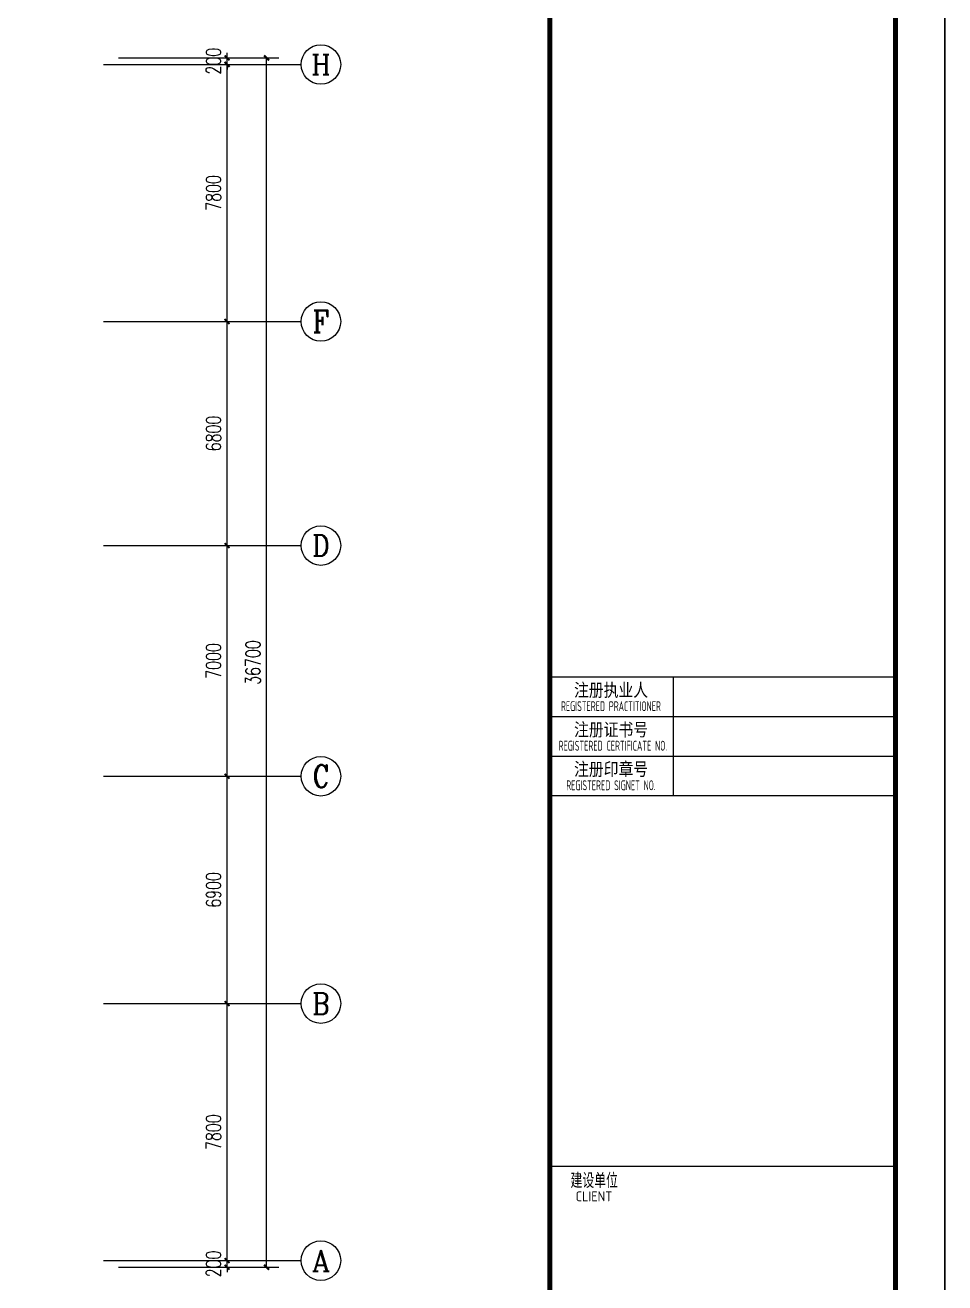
# Model space of a CAD drawing. Extents: x 1398449 to 2142961, y 256969 to 1032940.
# Drawn here: x 1660008 to 1687939, y 561084 to 599251 of the extents above; entities that cross this region are included whole.
import ezdxf
from ezdxf.enums import TextEntityAlignment as Align

# ---------------------------------------------------------------- set-up
doc = ezdxf.new("R2010")
doc.units = 0
doc.header["$LTSCALE"] = 1500
doc.header["$PDSIZE"] = 50
for name, color, linetype in [('1-建筑底图', 8, 'Continuous'), ('AXIS_TEXT', 7, 'Continuous'), ('BTTK', 7, 'Continuous'), ('PUB_TITLE', 4, 'Continuous'), ('党校-主楼（一期）参照$0$PUB_TITLE', 7, 'Continuous')]:
    doc.layers.add(name, color=color, linetype=linetype)
doc.layers.add('yichutu', color=7, linetype='Continuous', true_color=0xffffff, plot=False)
doc.styles.add('_TCH_AXIS', font='COMPLEX', dxfattribs={"bigfont": 'GBCBIG'})
doc.styles.add('_TCH_DIM_T3', font='SIMPLEX', dxfattribs={"width": 0.705882, "bigfont": 'GBCBIG'})
doc.styles.add('COMPLEX', font='COMPLEX')
doc.styles.add('HZ(TK)', font='geniso.shx', dxfattribs={"width": 0.9, "bigfont": 'hztxt.shx'})
doc.styles.get("Standard").update_dxf_attribs({"font": 'gbeitc.shx', "bigfont": 'gbcbig.shx'})
doc.linetypes.add('JIEDI', pattern='A,1.25,-0.25,0.25,-0.25,0.625,["/",Standard,S=0.6,R=0,X=0,Y=-0.3],0.625,-0.25,0.25,-0.25', length=4)
doc.dimstyles.new('_TCH_ARCH&&150', dxfattribs={"dimtxt": 446.25, "dimasz": 150, "dimexe": 375, "dimexo": 450, "dimgap": 189.375, "dimtad": 1, "dimdec": 0, "dimzin": 0, "dimdsep": 46, "dimtxsty": '_TCH_DIM_T3', "dimblk": 'ARCHTICK', "dimcen": 0.09, "dimclrt": 7, "dimazin": 2, "dimtfac": 1, "dimtdec": 0, "dimtix": 1, "dimtmove": 2, "dimatfit": 3, "dimfxl": 1, "dimtolj": 1, "dimtzin": 0, "dimarcsym": 0})

# ---------------------------------------------------------------- blocks, each defined once
blk = doc.blocks.new('_ArchTick')
at = {"color": 0, "linetype": 'ByBlock', "const_width": 0.4}
blk.add_lwpolyline([(-0.5, -0.5), (0.5, 0.5)], dxfattribs=at)
blk = doc.blocks.new('*D393')
at = {"layer": '1-建筑底图', "color": 0, "lineweight": -2, "transparency": 16777216}
for p, q in [((143750, 100), (147425, 100)), ((147050, 100), (147050, 250)), ((147050, -100), (147050, 100)), ((143750, -100), (147425, -100)), ((147050, -100), (147050, -250))]:
    blk.add_line(p, q, dxfattribs=at)
at = {"layer": 'Defpoints', "color": 0}
for p in [(143300, 100), (147050, 100), (143300, -100)]:
    blk.add_point(p, dxfattribs=at)
at = {"layer": '1-建筑底图', "color": 0, "lineweight": -2, "transparency": 16777216, "xscale": 150, "yscale": 150, "zscale": 150}
for p, rotation in [((147050, 100), 270), ((147050, -100), 90)]:
    blk.add_blockref('_ArchTick', p, dxfattribs=dict(at, rotation=rotation))
at = {"layer": '1-建筑底图', "color": 7, "transparency": 16777216, "insert": (146637, 0), "char_height": 446.2, "attachment_point": 5, "rotation": 90, "style": '_TCH_DIM_T3'}
blk.add_mtext('\\A1;200', dxfattribs=at)
blk = doc.blocks.new('*D394')
at = {"layer": '1-建筑底图', "color": 0, "lineweight": -2, "transparency": 16777216}
for p, q in [((143750, 7900), (147425, 7900)), ((147050, 100), (147050, 7900)), ((143750, 100), (147425, 100))]:
    blk.add_line(p, q, dxfattribs=at)
at = {"layer": 'Defpoints', "color": 0}
for p in [(143300, 7900), (147050, 7900), (143300, 100)]:
    blk.add_point(p, dxfattribs=at)
at = {"layer": '1-建筑底图', "color": 0, "lineweight": -2, "transparency": 16777216, "xscale": 150, "yscale": 150, "zscale": 150}
for p, rotation in [((147050, 7900), 90), ((147050, 100), 270)]:
    blk.add_blockref('_ArchTick', p, dxfattribs=dict(at, rotation=rotation))
at = {"layer": '1-建筑底图', "color": 7, "transparency": 16777216, "insert": (146637, 4000), "char_height": 446.2, "attachment_point": 5, "rotation": 90, "style": '_TCH_DIM_T3'}
blk.add_mtext('\\A1;7800', dxfattribs=at)
blk = doc.blocks.new('*D395')
at = {"layer": '1-建筑底图', "color": 0, "lineweight": -2, "transparency": 16777216}
for p, q in [((143750, 14800), (147425, 14800)), ((147050, 7900), (147050, 14800)), ((143750, 7900), (147425, 7900))]:
    blk.add_line(p, q, dxfattribs=at)
at = {"layer": 'Defpoints', "color": 0}
for p in [(143300, 14800), (147050, 14800), (143300, 7900)]:
    blk.add_point(p, dxfattribs=at)
at = {"layer": '1-建筑底图', "color": 0, "lineweight": -2, "transparency": 16777216, "xscale": 150, "yscale": 150, "zscale": 150}
for p, rotation in [((147050, 14800), 90), ((147050, 7900), 270)]:
    blk.add_blockref('_ArchTick', p, dxfattribs=dict(at, rotation=rotation))
at = {"layer": '1-建筑底图', "color": 7, "transparency": 16777216, "insert": (146637, 11350), "char_height": 446.2, "attachment_point": 5, "rotation": 90, "style": '_TCH_DIM_T3'}
blk.add_mtext('\\A1;6900', dxfattribs=at)
blk = doc.blocks.new('*D396')
at = {"layer": '1-建筑底图', "color": 0, "lineweight": -2, "transparency": 16777216}
for p, q in [((143750, 21800), (147425, 21800)), ((147050, 14800), (147050, 21800)), ((143750, 14800), (147425, 14800))]:
    blk.add_line(p, q, dxfattribs=at)
at = {"layer": 'Defpoints', "color": 0}
for p in [(143300, 21800), (147050, 21800), (143300, 14800)]:
    blk.add_point(p, dxfattribs=at)
at = {"layer": '1-建筑底图', "color": 0, "lineweight": -2, "transparency": 16777216, "xscale": 150, "yscale": 150, "zscale": 150}
for p, rotation in [((147050, 21800), 90), ((147050, 14800), 270)]:
    blk.add_blockref('_ArchTick', p, dxfattribs=dict(at, rotation=rotation))
at = {"layer": '1-建筑底图', "color": 7, "transparency": 16777216, "insert": (146637, 18300), "char_height": 446.2, "attachment_point": 5, "rotation": 90, "style": '_TCH_DIM_T3'}
blk.add_mtext('\\A1;7000', dxfattribs=at)
blk = doc.blocks.new('*D397')
at = {"layer": '1-建筑底图', "color": 0, "lineweight": -2, "transparency": 16777216}
for p, q in [((143750, 28600), (147425, 28600)), ((147050, 21800), (147050, 28600)), ((143750, 21800), (147425, 21800))]:
    blk.add_line(p, q, dxfattribs=at)
at = {"layer": 'Defpoints', "color": 0}
for p in [(143300, 28600), (147050, 28600), (143300, 21800)]:
    blk.add_point(p, dxfattribs=at)
at = {"layer": '1-建筑底图', "color": 0, "lineweight": -2, "transparency": 16777216, "xscale": 150, "yscale": 150, "zscale": 150}
for p, rotation in [((147050, 28600), 90), ((147050, 21800), 270)]:
    blk.add_blockref('_ArchTick', p, dxfattribs=dict(at, rotation=rotation))
at = {"layer": '1-建筑底图', "color": 7, "transparency": 16777216, "insert": (146637, 25200), "char_height": 446.2, "attachment_point": 5, "rotation": 90, "style": '_TCH_DIM_T3'}
blk.add_mtext('\\A1;6800', dxfattribs=at)
blk = doc.blocks.new('*D398')
at = {"layer": '1-建筑底图', "color": 0, "lineweight": -2, "transparency": 16777216}
for p, q in [((143750, 36400), (147425, 36400)), ((147050, 28600), (147050, 36400)), ((143750, 28600), (147425, 28600))]:
    blk.add_line(p, q, dxfattribs=at)
at = {"layer": 'Defpoints', "color": 0}
for p in [(143300, 36400), (147050, 36400), (143300, 28600)]:
    blk.add_point(p, dxfattribs=at)
at = {"layer": '1-建筑底图', "color": 0, "lineweight": -2, "transparency": 16777216, "xscale": 150, "yscale": 150, "zscale": 150}
for p, rotation in [((147050, 36400), 90), ((147050, 28600), 270)]:
    blk.add_blockref('_ArchTick', p, dxfattribs=dict(at, rotation=rotation))
at = {"layer": '1-建筑底图', "color": 7, "transparency": 16777216, "insert": (146637, 32500), "char_height": 446.2, "attachment_point": 5, "rotation": 90, "style": '_TCH_DIM_T3'}
blk.add_mtext('\\A1;7800', dxfattribs=at)
blk = doc.blocks.new('*D399')
at = {"layer": '1-建筑底图', "color": 0, "lineweight": -2, "transparency": 16777216}
for p, q in [((147050, 36600), (147050, 36750)), ((143750, 36600), (147425, 36600)), ((143750, 36400), (147425, 36400)), ((147050, 36400), (147050, 36600)), ((147050, 36400), (147050, 36250))]:
    blk.add_line(p, q, dxfattribs=at)
at = {"layer": 'Defpoints', "color": 0}
for p in [(143300, 36600), (143300, 36400), (147050, 36600)]:
    blk.add_point(p, dxfattribs=at)
at = {"layer": '1-建筑底图', "color": 0, "lineweight": -2, "transparency": 16777216, "xscale": 150, "yscale": 150, "zscale": 150}
for p, rotation in [((147050, 36600), 270), ((147050, 36400), 90)]:
    blk.add_blockref('_ArchTick', p, dxfattribs=dict(at, rotation=rotation))
at = {"layer": '1-建筑底图', "color": 7, "transparency": 16777216, "insert": (146637, 36500), "char_height": 446.2, "attachment_point": 5, "rotation": 90, "style": '_TCH_DIM_T3'}
blk.add_mtext('\\A1;200', dxfattribs=at)
blk = doc.blocks.new('*D400')
at = {"layer": '1-建筑底图', "color": 0, "lineweight": -2, "transparency": 16777216}
for p, q in [((143750, 36600), (148625, 36600)), ((148250, -100), (148250, 36600)), ((143750, -100), (148625, -100))]:
    blk.add_line(p, q, dxfattribs=at)
at = {"layer": 'Defpoints', "color": 0}
for p in [(143300, 36600), (148250, 36600), (143300, -100)]:
    blk.add_point(p, dxfattribs=at)
at = {"layer": '1-建筑底图', "color": 0, "lineweight": -2, "transparency": 16777216, "xscale": 150, "yscale": 150, "zscale": 150}
for p, rotation in [((148250, 36600), 90), ((148250, -100), 270)]:
    blk.add_blockref('_ArchTick', p, dxfattribs=dict(at, rotation=rotation))
at = {"layer": '1-建筑底图', "color": 7, "transparency": 16777216, "insert": (147837, 18250), "char_height": 446.2, "attachment_point": 5, "rotation": 90, "style": '_TCH_DIM_T3'}
blk.add_mtext('\\A1;36700', dxfattribs=at)
blk = doc.blocks.new('_AXISO')
blk.add_circle((0, 0), 0.5)
at = {"layer": 'AXIS_TEXT', "style": 'COMPLEX', "width": 1.041667}
blk.add_attdef('A', text='', height=0.56, dxfattribs=at).set_placement((-0.25, -0.28), (0.25, -0.28), align=Align.FIT)
blk = doc.blocks.new('vhtemplate_2020年新竖式图框_A1_1_2', base_point=(-420.5, 0))
at = {"layer": 'BTTK'}
for p, q in [((831, 321.01), (761, 321.01)), ((786, 321.01), (786, 297.01)), ((831, 313.01), (761, 313.01)), ((831, 305.01), (761, 305.01)), ((831, 305.01), (761, 305.01)), ((786, 305.01), (786, 297.01)), ((831, 297.01), (761, 297.01)), ((831, 222), (761, 222))]:
    blk.add_line(p, q, dxfattribs=at)
at = {"layer": 'PUB_TITLE', "color": 7}
blk.add_lwpolyline([(-420.5, 594), (841, 594), (841, 0), (-420.5, 0)], close=True, dxfattribs=at)
at = {"layer": 'PUB_TITLE', "const_width": 1}
blk.add_lwpolyline([(-395.5, 10), (831, 10), (831, 584), (-395.5, 584)], close=True, dxfattribs=at)
blk.add_lwpolyline([(761, 10), (761, 584)], dxfattribs=at)
at = {"layer": 'BTTK', "style": 'HZ(TK)'}
for s, height, p in [('注册执业人', 3, (773.42, 318.32)), ('注册证书号', 3, (773.42, 310.32)), ('注册印章号', 3, (773.42, 302.32)), ('CLIENT', 2, (769.95, 215.99))]:
    blk.add_text(s, height=height, dxfattribs=at).set_placement(p, align=Align.MIDDLE_CENTER)
for s, height, width, p in [('REGISTERED PRACTITIONER', 2, 0.65, (773.39, 315.16)), ('REGISTERED CERTIFICATE NO.', 2, 0.65, (773.78, 307.16)), ('REGISTERED SIGNET NO.', 2, 0.65, (773.39, 299.16)), ('建设单位', 3, 0.8, (770.01, 219.17))]:
    blk.add_text(s, height=height, dxfattribs=dict(at, width=width)).set_placement(p, align=Align.MIDDLE_CENTER)
at = {"layer": 'BTTK', "color": 4, "style": 'HZ(TK)', "width": 0.9}
for tag, p in [('合作单位', (796, 511.5)), ('建设单位', (796, 209.5)), ('工程名称', (796, 176.5)), ('子项名称', (806, 160)), ('图纸名称', (796, 141))]:
    blk.add_attdef(tag, text='', height=3.5, dxfattribs=at).set_placement(p, align=Align.MIDDLE_CENTER)
for tag, p in [('注册证书号', (808.5, 309.01)), ('注册印章号', (808.5, 301.01)), ('设计号', (806, 193)), ('图别', (789.75, 34)), ('图号', (822.25, 34)), ('版本号', (789.75, 26)), ('日期', (822.25, 26))]:
    blk.add_attdef(tag, text='', height=3.5, dxfattribs=at).set_placement(p, align=Align.MIDDLE)
blk = doc.blocks.new('yct-1261-594-189225-89100-150-1004.0')
at = {"layer": 'yichutu', "color": 7, "true_color": 0xffffff}
blk.add_lwpolyline([(0, 0), (0, 89100), (189225, 89100), (189225, 0)], close=True, dxfattribs=at)
blk = doc.blocks.new('1-三层建筑底图')
at = {"layer": '1-建筑底图'}
for p, q in [((143300, 36400), (149300, 36400)), ((143300, 28600), (149300, 28600)), ((143300, 21800), (149300, 21800)), ((143300, 14800), (149300, 14800)), ((143300, 7900), (149300, 7900)), ((143300, 100), (149300, 100))]:
    blk.add_line(p, q, dxfattribs=at)
ref = blk.add_blockref('_AXISO', (149900, 36400), dxfattribs=dict(at, xscale=1200, yscale=1200, zscale=1200))
ref.add_attrib('A', 'H', dxfattribs={"layer": 'AXIS_TEXT', "height": 608.3, "style": '_TCH_AXIS'}).set_placement((149610.3, 36095.9), (150189.7, 36095.9), align=Align.FIT)
ref = blk.add_blockref('_AXISO', (149900, 28600), dxfattribs=dict(at, xscale=1200, yscale=1200, zscale=1200))
ref.add_attrib('A', 'F', dxfattribs={"layer": 'AXIS_TEXT', "height": 668.2, "style": '_TCH_AXIS'}).set_placement((149645.5, 28265.9), (150154.5, 28265.9), align=Align.FIT)
ref = blk.add_blockref('_AXISO', (149900, 21800), dxfattribs=dict(at, xscale=1200, yscale=1200, zscale=1200))
ref.add_attrib('A', 'D', dxfattribs={"layer": 'AXIS_TEXT', "height": 652.9, "style": '_TCH_AXIS'}).set_placement((149635.7, 21473.6), (150164.3, 21473.6), align=Align.FIT)
ref = blk.add_blockref('_AXISO', (149900, 14800), dxfattribs=dict(at, xscale=1200, yscale=1200, zscale=1200))
ref.add_attrib('A', 'C', dxfattribs={"layer": 'AXIS_TEXT', "height": 683.5, "style": '_TCH_AXIS'}).set_placement((149655.9, 14458.2), (150144.1, 14458.2), align=Align.FIT)
ref = blk.add_blockref('_AXISO', (149900, 7900), dxfattribs=dict(at, xscale=1200, yscale=1200, zscale=1200))
ref.add_attrib('A', 'B', dxfattribs={"layer": 'AXIS_TEXT', "height": 652.9, "style": '_TCH_AXIS'}).set_placement((149635.7, 7573.6), (150164.3, 7573.6), align=Align.FIT)
ref = blk.add_blockref('_AXISO', (149900, 100), dxfattribs=dict(at, xscale=1200, yscale=1200, zscale=1200))
ref.add_attrib('A', 'A', dxfattribs={"layer": 'AXIS_TEXT', "height": 637.8, "style": '_TCH_AXIS'}).set_placement((149626.7, -218.9), (150173.3, -218.9), align=Align.FIT)
for p1, p2, distance, picture, middle in [((143300, 36400), (143300, 36600), -3750, '*D399', (146637.5, 36500)), ((143300, -100), (143300, 36600), -4950, '*D400', (147837.5, 18250)), ((143300, 28600), (143300, 36400), -3750, '*D398', (146637.5, 32500)), ((143300, 21800), (143300, 28600), -3750, '*D397', (146637.5, 25200)), ((143300, 14800), (143300, 21800), -3750, '*D396', (146637.5, 18300)), ((143300, 7900), (143300, 14800), -3750, '*D395', (146637.5, 11350)), ((143300, 100), (143300, 7900), -3750, '*D394', (146637.5, 4000)), ((143300, -100), (143300, 100), -3750, '*D393', (146637.5, 0))]:
    dim = blk.add_aligned_dim(p1=p1, p2=p2, distance=distance, dimstyle='_TCH_ARCH&&150', dxfattribs=at)
    dim.commit()
    dim.dimension.update_dxf_attribs({"geometry": picture, "text_midpoint": middle})

msp = doc.modelspace()

# ---------------------------------------------------------------- linework, layer by layer
at = {"layer": '党校-主楼（一期）参照$0$PUB_TITLE'}
msp.add_lwpolyline([(1498789.3, 531309.5), (1687939.3, 531309.5), (1687939.3, 620409.5), (1498789.3, 620409.5)], close=True, dxfattribs=at)
at = {"layer": '党校-主楼（一期）参照$0$PUB_TITLE', "const_width": 150}
msp.add_lwpolyline([(1502539.3, 532809.5), (1686439.3, 532809.5), (1686439.3, 618909.5), (1502539.3, 618909.5)], close=True, dxfattribs=at)

# ---------------------------------------------------------------- block references
at = {"xscale": 150, "yscale": 150, "zscale": 150}
msp.add_blockref('vhtemplate_2020年新竖式图框_A1_1_2', (1498714.3, 531309.5), dxfattribs=at)
at = {"layer": '1-建筑底图', "linetype": 'JIEDI'}
msp.add_blockref('1-三层建筑底图', (1519091, 561657.6), dxfattribs=at)
at = {"layer": 'yichutu'}
msp.add_blockref('yct-1261-594-189225-89100-150-1004.0', (1498714.3, 531309.5), dxfattribs=at)

doc.saveas('drawing.dxf')
